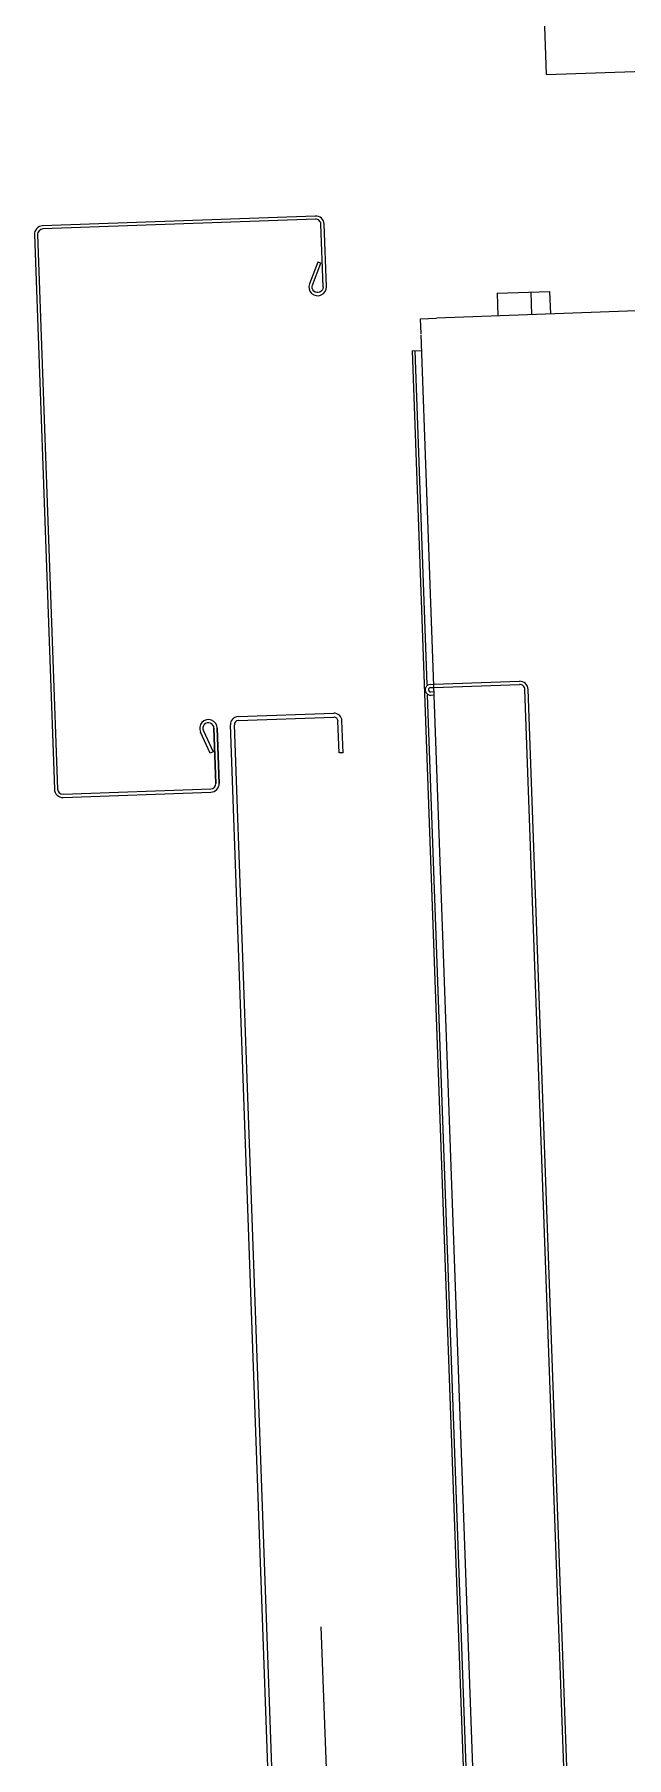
# Model space of a CAD drawing. Header units: millimetres. Extents: x 8884 to 18446, y 10737 to 16556.
# Drawn here: x 11162.36 to 11173.5, y 15433.78 to 15466.16 of the extents above; entities that cross this region are included whole.
import ezdxf

# ---------------------------------------------------------------- set-up
doc = ezdxf.new("R2010")
doc.units = ezdxf.units.MM
doc.linetypes.add('CACHE', pattern=[9.525, 6.35, -3.175])
for name, color, linetype in [('05_CONCRETE', 2, 'Continuous'), ('CONCRETE', 7, 'Continuous'), ('ZMATERIEL', 7, 'Continuous')]:
    doc.layers.add(name, color=color, linetype=linetype)

msp = doc.modelspace()

# ---------------------------------------------------------------- linework, layer by layer
at = {"layer": '05_CONCRETE'}
for q in [(11171.544, 15477.898, 84.487), (11266.932, 15468.82, 84.487)]:
    msp.add_line((11171.993, 15465.406, 84.487), q, dxfattribs=at)
at = {"layer": 'CONCRETE', "color": 252, "linetype": 'CACHE', "ltscale": 10}
msp.add_line((11170.04, 15372.776, 84.487), (11166.788, 15463.218, 84.487), dxfattribs=at)
at = {"layer": 'ZMATERIEL', "color": 252, "linetype": 'Continuous'}
for p, q in [((11167.647, 15462.688, 84.487), (11162.521, 15462.504, 84.487)), ((11167.793, 15461.418, 84.487), (11167.751, 15462.592, 84.487)), ((11162.424, 15462.4, 84.487), (11162.799, 15451.977, 84.487)), ((11166.192, 15453.34, 84.487), (11167.991, 15453.404, 84.487)), ((11165.777, 15452.084, 84.487), (11165.74, 15453.123, 84.487)), ((11165.74, 15453.123, 84.487), (11165.777, 15452.084, 84.487)), ((11167.42, 15415.034, 84.487), (11166.048, 15453.184, 84.487)), ((11167.495, 15415.037, 84.487), (11166.123, 15453.187, 84.487)), ((11166.195, 15453.265, 84.487), (11167.994, 15453.33, 84.487)), ((11168.093, 15452.658, 84.487), (11168.071, 15453.257, 84.487)), ((11168.168, 15452.66, 84.487), (11168.146, 15453.26, 84.487)), ((11168.168, 15452.66, 84.487), (11168.093, 15452.658, 84.487)), ((11162.903, 15451.881, 84.487), (11165.681, 15451.981, 84.487))]:
    msp.add_line(p, q, dxfattribs=at)
at = {"layer": 'ZMATERIEL', "color": 252}
for p, q in [((11171.062, 15461.295, 84.487), (11172.051, 15461.331, 84.487)), ((11171.062, 15461.295, 84.487), (11171.077, 15460.87, 84.487)), ((11171.697, 15461.318, 84.487), (11171.712, 15460.893, 84.487)), ((11172.051, 15461.331, 84.487), (11172.067, 15460.906, 84.487)), ((11174.872, 15461.007, 84.487), (11169.926, 15460.829, 84.487)), ((11169.626, 15460.818, 84.487), (11169.926, 15460.829, 84.487)), ((11169.636, 15460.533, 84.487), (11169.626, 15460.818, 84.487)), ((11169.467, 15460.212, 84.487), (11169.647, 15460.218, 84.487)), ((11169.467, 15460.212, 84.487), (11170.808, 15422.936, 84.487)), ((11169.517, 15460.214, 84.487), (11169.743, 15453.943, 84.487)), ((11171.279, 15414.848, 84.487), (11169.637, 15460.518, 84.487)), ((11169.75, 15453.743, 84.487), (11170.835, 15423.587, 84.487)), ((11169.808, 15453.945, 84.487), (11169.873, 15453.947, 84.487)), ((11169.808, 15453.945, 84.487), (11169.873, 15453.947, 84.487)), ((11169.81, 15453.885, 84.487), (11169.875, 15453.887, 84.487)), ((11169.816, 15453.805, 84.487), (11169.878, 15453.812, 84.487)), ((11169.822, 15453.746, 84.487), (11169.88, 15453.752, 84.487)), ((11169.873, 15453.947, 84.487), (11171.482, 15454.005, 84.487)), ((11169.875, 15453.887, 84.487), (11171.484, 15453.945, 84.487)), ((11172.988, 15414.894, 84.487), (11171.587, 15453.849, 84.487)), ((11173.048, 15414.896, 84.487), (11171.647, 15453.851, 84.487))]:
    msp.add_line(p, q, dxfattribs=at)
at = {"layer": 'ZMATERIEL', "color": 252, "linetype": 'Continuous', "elevation": 84.487}
for points in [[(11167.534, 15461.473, 1.22417), (11167.853, 15461.42), (11167.811, 15462.594, 0.414214), (11167.645, 15462.748), (11162.518, 15462.564, 0.414214), (11162.364, 15462.398), (11162.739, 15451.975, 0.414214), (11162.905, 15451.821), (11165.683, 15451.921, 0.414214), (11165.837, 15452.086), (11165.8, 15453.126), (11165.837, 15452.086)], [(11167.793, 15461.418, -1.22417), (11167.59, 15461.451), (11167.747, 15461.861), (11167.691, 15461.883), (11167.534, 15461.473)], [(11165.74, 15453.123, 1.22417), (11165.54, 15453.075), (11165.726, 15452.678), (11165.671, 15452.652), (11165.485, 15453.05)]]:
    msp.add_lwpolyline(points, format="xyb", dxfattribs=at)
at = {"layer": 'ZMATERIEL', "color": 252, "linetype": 'Continuous'}
for centre, radius, start, end in [((11162.524, 15462.404, 84.487), 0.1, 92.0597, 182.0597), ((11167.651, 15462.588, 84.487), 0.1, 2.0597, 92.0597), ((11167.997, 15453.255, 84.487), 0.15, 2.0597, 92.0597), ((11165.635, 15453.12, 84.487), 0.165, 2.0597, 205.0809), ((11166.198, 15453.19, 84.487), 0.15, 92.0597, 182.0597), ((11166.198, 15453.19, 84.487), 0.075, 92.0597, 182.0597), ((11167.997, 15453.255, 84.487), 0.075, 2.0597, 92.0597), ((11162.899, 15451.981, 84.487), 0.1, 182.0597, 272.0597), ((11165.677, 15452.08, 84.487), 0.1, 272.0597, 2.0597)]:
    msp.add_arc(centre, radius, start, end, dxfattribs=at)
at = {"layer": 'ZMATERIEL', "color": 252}
for centre, radius, start, end in [((11169.811, 15453.845, 84.487), 0.1, 92.0597, 276.264), ((11169.811, 15453.845, 84.487), 0.1, 92.0597, 276.264), ((11169.811, 15453.845, 84.487), 0.04, 92.0597, 276.264), ((11171.488, 15453.845, 84.487), 0.16, 2.0597, 92.0597), ((11171.488, 15453.845, 84.487), 0.1, 2.0597, 92.0597), ((11171.488, 15453.845, 84.487), 0.1, 2.0597, 92.0597)]:
    msp.add_arc(centre, radius, start, end, dxfattribs=at)

doc.saveas('drawing.dxf')
